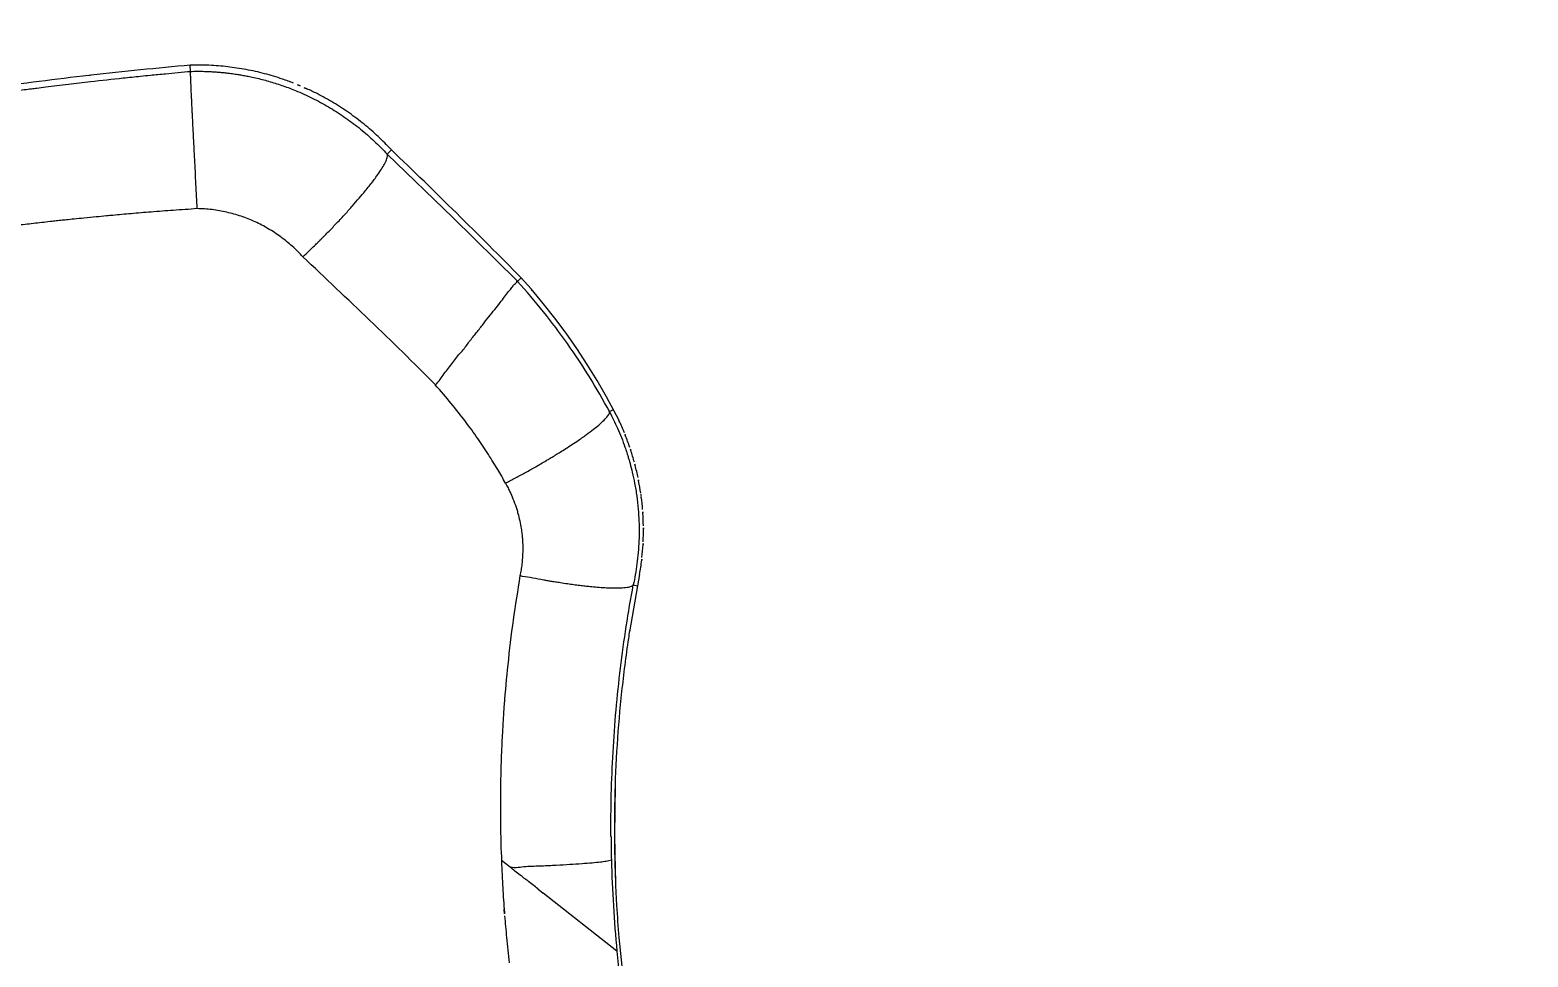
# Model space of a CAD drawing. Header units: millimetres. Extents: x 1145859089 to 1147511753, y -1047484727 to -1047247487.
# Drawn here: x 1146332881.4 to 1146333113.9, y -1047433174.3 to -1047433030.5 of the extents above; entities that cross this region are included whole.
import ezdxf
from ezdxf.xclip import XClip

# ---------------------------------------------------------------- set-up
doc = ezdxf.new("R2010")
doc.units = ezdxf.units.MM
doc.header["$LTSCALE"] = 100
doc.header["$MEASUREMENT"] = 0
doc.header["$XCLIPFRAME"] = 2
doc.linetypes.add('CENTERX2', pattern=[4, 2.5, -0.5, 0.5, -0.5])
doc.layers.get('0').update_dxf_attribs({"linetype": 'CONTINUOUS'})
for name, color, linetype in [('L-지중매입', 3, 'CENTERX2'), ('XREF', 135, 'CONTINUOUS'), ('단지배치도$0$W240910', 135, 'CONTINUOUS')]:
    doc.layers.add(name, color=color, linetype=linetype)

# ---------------------------------------------------------------- blocks, each defined once
blk = doc.blocks.new('단지배치도$0$zw$9902')
at = {"layer": '단지배치도$0$W240910', "linetype": 'ByBlock', "ltscale": 20}
for p, q in [((64217.07, -61668.27), (64216.92, -61668.29)), ((64217.22, -61668.26), (64217.07, -61668.27)), ((64232.71, -61667.65), (64232.65, -61666.69)), ((64263.22, -61680.48), (64263.87, -61679.84)), ((64263.22, -61680.48), (64273.43, -61690.3)), ((64263.22, -61680.48), (64263.22, -61680.49)), ((64273.43, -61690.3), (64283.37, -61700.17)), ((64283.37, -61700.17), (64283.35, -61700.19)), ((64283.38, -61700.21), (64283.36, -61700.19)), ((64283.4, -61700.22), (64283.38, -61700.21)), ((64283.42, -61700.23), (64283.4, -61700.22)), ((64283.43, -61700.24), (64283.42, -61700.23)), ((64283.44, -61700.25), (64283.43, -61700.24)), ((64283.44, -61700.25), (64284.02, -61699.7)), ((64283.44, -61700.25), (64283.44, -61700.25)), ((64285.54, -61701.41), (64284.02, -61699.7)), ((64287.42, -61703.64), (64285.54, -61701.41)), ((64289.24, -61705.93), (64287.42, -61703.64)), ((64290.99, -61708.28), (64289.24, -61705.93)), ((64292.67, -61710.67), (64290.99, -61708.28)), ((64294.27, -61713.12), (64292.67, -61710.67)), ((64295.81, -61715.6), (64294.27, -61713.12)), ((64270.68, -61716.3), (64270.71, -61716.27)), ((64297.27, -61718.14), (64295.81, -61715.6)), ((64299.2, -61721.82), (64297.27, -61718.14)), ((64297.71, -61720.43), (64298.34, -61720.09)), ((64287.94, -61728.01), (64287.95, -61728)), ((64302.05, -61747.45), (64300.81, -61754.61)), ((64301.42, -61747.32), (64301.41, -61747.33)), ((64301.42, -61747.32), (64302.05, -61747.45)), ((64302.39, -61745.69), (64302.05, -61747.45)), ((64298.59, -61778.26), (64298.48, -61786.19)), ((64298.48, -61786.19), (64298.68, -61794.12)), ((64280.94, -61790.02), (64280.94, -61790.05)), ((64282.31, -61791.12), (64280.94, -61790.05)), ((64286.59, -61794.49), (64287.42, -61795.14)), ((64298.87, -61804.15), (64287.43, -61795.15)), ((64299.19, -61802.03), (64300.01, -61809.92)), ((64298.87, -61804.15), (64298.88, -61804.15))]:
    blk.add_line(p, q, dxfattribs=at)
for centre, radius, start, end in [((64286.27, -62273.39), 609.06, 96.53832, 97.99802), ((64286.27, -62273.39), 609.06, 95.05069, 96.51009), ((64233.77, -61704.5), 37.82, 91.5748, 91.6993), ((64233.83, -61707.53), 40.85, 67.1621, 68.6768), ((64233.81, -61707.58), 40.9, 65.5316, 67.1617), ((64236.19, -61705.31), 37.62, 42.6142, 42.7522), ((63639.22, -62333.89), 904.42, 45.42689, 46.31728), ((63639.22, -62333.89), 904.42, 44.525, 45.42685), ((64210.08, -61767.23), 99.34, 35.2616, 42.4), ((64211.03, -61765.97), 98.59, 42.0403, 42.2408), ((64210.52, -61766.43), 99.28, 40.7006, 40.9858), ((64210.19, -61767.2), 99.23, 28.1221, 35.2817), ((64262.65, -61738.92), 40.35, 22.1274, 25.0809), ((64262.44, -61739.01), 40.58, 21.5689, 22.1301), ((64262.72, -61738.9), 40.28, 18.7062, 21.5718), ((64263.03, -61738.8), 39.96, 18.053, 18.7033), ((64263.08, -61738.78), 39.9, 15.2269, 18.0528), ((64262.97, -61738.81), 40.02, 14.5337, 15.2287), ((64262.91, -61738.83), 40.08, 11.7354, 14.5332), ((64262.88, -61738.83), 40.1, 10.978, 11.7356), ((64262.92, -61738.82), 40.06, 8.1913, 10.9785), ((64263.01, -61738.81), 39.98, 7.7174, 8.1906), ((64262.96, -61738.82), 40.02, 7.3167, 7.7174), ((64262.9, -61738.82), 40.09, 4.5561, 7.3161), ((64262.88, -61738.83), 40.11, 3.7606, 4.5565), ((64262.92, -61738.82), 40.07, 0.9375, 3.761), ((64262.97, -61738.82), 40.01, 0.26, 0.937), ((64263.09, -61738.82), 39.9, 357.4202, 0.2617), ((64262.71, -61738.8), 40.28, 353.9046, 356.7778), ((64263.04, -61738.82), 39.95, 356.7809, 357.42), ((64262.8, -61738.82), 40.19, 350.1566, 353.3581), ((64262.4, -61738.77), 40.59, 353.3517, 353.9076), ((64500.98, -61784.78), 203.03, 180.4484, 181.4729), ((64498.56, -61784.83), 200.61, 181.4749, 185.5269), ((64502.63, -61784.64), 204.69, 185.4677, 187.7771)]:
    blk.add_arc(centre, radius, start, end, dxfattribs=at)
for points, knots in [([(64217.18, -61669.22), (64218.86, -61669.03), (64221.45, -61668.75), (64224.54, -61668.43), (64226.74, -61668.21), (64229.33, -61667.96), (64231.41, -61667.77), (64232.71, -61667.65)], [0, 0, 0, 0, 5.08195, 7.807414, 9.342913, 11.70911, 15.609667, 15.609667, 15.609667, 15.609667]), ([(64233.72, -61688.95), (64233.69, -61688.33), (64233.63, -61687.06), (64233.53, -61685.15), (64233.44, -61683.21), (64233.35, -61681.53), (64233.28, -61680.1), (64233.22, -61678.93), (64233.15, -61677.57), (64233.07, -61676.05), (64233, -61674.7), (64232.95, -61673.69), (64232.92, -61673.02), (64232.89, -61672.36), (64232.85, -61671.55), (64232.8, -61670.61), (64232.76, -61669.69), (64232.74, -61669.01), (64232.71, -61668.54), (64232.71, -61668.1), (64232.68, -61667.81), (64232.71, -61667.65)], [0, 0, 0, 0, 1.869455, 3.797382, 5.747121, 7.6791, 8.856054, 10.036909, 11.211556, 12.938311, 14.589164, 15.281506, 15.957978, 16.613938, 17.244651, 18.411305, 19.420803, 20.011778, 20.453254, 20.84609, 21.319991, 21.319991, 21.319991, 21.319991]), ([(64232.71, -61667.65), (64232.88, -61667.65), (64233.3, -61667.64), (64233.94, -61667.64), (64234.57, -61667.64), (64235.17, -61667.66), (64235.75, -61667.68), (64236.36, -61667.72), (64236.98, -61667.76), (64237.59, -61667.82), (64238.18, -61667.88), (64238.71, -61667.94), (64239.19, -61668), (64239.62, -61668.06), (64240.11, -61668.14), (64240.59, -61668.22), (64241.07, -61668.3), (64241.59, -61668.4), (64242.32, -61668.55), (64243.62, -61668.85), (64245.33, -61669.32), (64247.35, -61669.98), (64248.66, -61670.49), (64249.31, -61670.76)], [0, 0, 0, 0, 0.521798, 1.262919, 1.904362, 2.432366, 3.042987, 3.654111, 4.265656, 4.907204, 5.496883, 6.034562, 6.520155, 6.95361, 7.334902, 8.002069, 8.405257, 8.794376, 9.594705, 10.660753, 12.788191, 14.908924, 17.023309, 17.023309, 17.023309, 17.023309]), ([(64248.68, -61669.48), (64248.12, -61669.26), (64246.63, -61668.71), (64244.18, -61667.98), (64241.34, -61667.34), (64238.46, -61666.91), (64235.59, -61666.68), (64233.67, -61666.66), (64232.73, -61666.69)], [0, 0, 0, 0, 1.831835, 4.742714, 7.652956, 10.56241, 13.471104, 16.297154, 16.297154, 16.297154, 16.297154]), ([(64201.65, -61671.21), (64201.88, -61671.18), (64202.39, -61671.11), (64203.27, -61670.98), (64204.35, -61670.84), (64205.58, -61670.67), (64206.81, -61670.5), (64207.9, -61670.36), (64209.01, -61670.22), (64210.33, -61670.05), (64211.96, -61669.84), (64213.71, -61669.63), (64215.45, -61669.42), (64216.6, -61669.29), (64217.18, -61669.22)], [0, 0, 0, 0, 0.686602, 1.572468, 2.657669, 3.944452, 5.293878, 6.393904, 7.244414, 8.637183, 10.390715, 12.183478, 13.905966, 15.654396, 15.654396, 15.654396, 15.654396]), ([(64249.31, -61670.76), (64250.19, -61671.13), (64251.92, -61671.93), (64254.42, -61673.31), (64256.81, -61674.86), (64259.09, -61676.58), (64261.24, -61678.45), (64262.58, -61679.8), (64263.22, -61680.49)], [0, 0, 0, 0, 2.853469, 5.703771, 8.555362, 11.40842, 14.258114, 17.099784, 17.099784, 17.099784, 17.099784]), ([(64263.81, -61679.78), (64263.17, -61679.09), (64261.82, -61677.73), (64259.66, -61675.83), (64257.33, -61674.08), (64254.89, -61672.49), (64252.68, -61671.26), (64251.28, -61670.59), (64250.75, -61670.35)], [0, 0, 0, 0, 2.818129, 5.72738, 8.637394, 11.548194, 14.459629, 16.208132, 16.208132, 16.208132, 16.208132]), ([(64252.83, -61693.8), (64252.95, -61693.69), (64253.18, -61693.46), (64253.63, -61693), (64254.38, -61692.24), (64255.23, -61691.36), (64256.06, -61690.48), (64256.68, -61689.81), (64257.27, -61689.15), (64258.01, -61688.32), (64258.86, -61687.35), (64259.72, -61686.33), (64260.41, -61685.47), (64260.95, -61684.77), (64261.51, -61684.02), (64262.05, -61683.25), (64262.51, -61682.54), (64262.83, -61681.98), (64263.04, -61681.56), (64263.22, -61681.1), (64263.33, -61680.7), (64263.22, -61680.49)], [0, 0, 0, 0, 0.485454, 0.978597, 1.932862, 3.695839, 4.638255, 5.554442, 6.440643, 7.293633, 8.889762, 10.32771, 11.285376, 12.176629, 12.996825, 14.086436, 15.00145, 15.546387, 16.008957, 16.389534, 17.08293, 17.08293, 17.08293, 17.08293]), ([(64233.72, -61688.95), (64232.48, -61689.06), (64230.1, -61689.19), (64226.68, -61689.47), (64223.55, -61689.72), (64221.24, -61689.93), (64219.44, -61690.1), (64217.94, -61690.24), (64216.27, -61690.4), (64214.73, -61690.56), (64213.53, -61690.68), (64212.68, -61690.77), (64211.95, -61690.85), (64211.06, -61690.95), (64209.92, -61691.07), (64208.62, -61691.22), (64207.33, -61691.37), (64206.04, -61691.51), (64205.18, -61691.63), (64204.75, -61691.67)], [0, 0, 0, 0, 3.727966, 7.160478, 10.29711, 13.137388, 14.121714, 15.731792, 17.632242, 19.180911, 20.377958, 21.223552, 21.745349, 22.595576, 23.897695, 25.199644, 26.501416, 27.803016, 29.104454, 29.104454, 29.104454, 29.104454]), ([(64250.13, -61696.42), (64249.62, -61695.84), (64248.51, -61694.77), (64246.72, -61693.3), (64244.78, -61692.03), (64242.72, -61690.96), (64240.56, -61690.1), (64238.32, -61689.47), (64236.04, -61689.06), (64234.49, -61688.97), (64233.72, -61688.95)], [0, 0, 0, 0, 2.306734, 4.623026, 6.939053, 9.252315, 11.569258, 13.893668, 16.218986, 18.529866, 18.529866, 18.529866, 18.529866]), ([(64250.13, -61696.42), (64250.46, -61696.1), (64251.07, -61695.53), (64251.85, -61694.77), (64252.41, -61694.22), (64252.72, -61693.92), (64252.83, -61693.81), (64252.83, -61693.8)], [0, 0, 0, 0, 1.382044, 2.485792, 3.279492, 3.745298, 3.762624, 3.762624, 3.762624, 3.762624]), ([(64270.71, -61716.27), (64267.35, -61712.88), (64260.52, -61706.23), (64253.59, -61699.69), (64250.13, -61696.42)], [0, 0, 0, 0, 14.302718, 28.595326, 28.595326, 28.595326, 28.595326]), ([(64274.68, -61711.21), (64275.12, -61710.78), (64275.79, -61709.75), (64276.93, -61708.38), (64277.98, -61707.03), (64278.97, -61705.78), (64279.88, -61704.62), (64280.7, -61703.58), (64281.42, -61702.66), (64282.02, -61701.87), (64282.57, -61701.24), (64282.88, -61700.67), (64283.42, -61700.39), (64283.36, -61700.19)], [0, 0, 0, 0, 1.848171, 3.647412, 5.365476, 6.960018, 8.441307, 9.782827, 10.941295, 11.94642, 12.773552, 13.395342, 14.032256, 14.032256, 14.032256, 14.032256]), ([(64270.71, -61716.27), (64271.25, -61715.77), (64272.02, -61714.5), (64273.43, -61712.89), (64274.2, -61711.7), (64274.68, -61711.21)], [0, 0, 0, 0, 2.215276, 4.379296, 6.430833, 6.430833, 6.430833, 6.430833]), ([(64281.59, -61731.54), (64281.2, -61730.82), (64280.33, -61729.33), (64278.9, -61727.02), (64277.24, -61724.53), (64275.32, -61721.88), (64273.13, -61719.1), (64271.53, -61717.25), (64270.68, -61716.3)], [0, 0, 0, 0, 2.446168, 5.164931, 8.160506, 11.432192, 14.973302, 18.773615, 18.773615, 18.773615, 18.773615]), ([(64287.94, -61728.01), (64288.03, -61727.96), (64288.32, -61727.78), (64288.85, -61727.47), (64289.54, -61727.04), (64290.32, -61726.56), (64291.19, -61726.01), (64292.16, -61725.38), (64292.93, -61724.86), (64293.5, -61724.47), (64293.83, -61724.23), (64294.42, -61723.81), (64295.17, -61723.25), (64296.02, -61722.56), (64296.73, -61721.93), (64297.33, -61721.3), (64297.76, -61720.73), (64297.71, -61720.43)], [0, 0, 0, 0, 0.29896, 1.02573, 1.841463, 2.737949, 3.777083, 4.935237, 6.178798, 6.595398, 7.000004, 7.392112, 8.766373, 9.817176, 10.692653, 11.584491, 12.514966, 12.514966, 12.514966, 12.514966]), ([(64297.71, -61720.43), (64298.16, -61721.27), (64299.04, -61723.08), (64299.89, -61725.24), (64300.37, -61726.68), (64300.57, -61727.3), (64300.74, -61727.86), (64300.98, -61728.72), (64301.3, -61729.95), (64301.65, -61731.63), (64301.86, -61732.86), (64301.95, -61733.53)], [0, 0, 0, 0, 2.881319, 6.031147, 6.947928, 7.421278, 8.001605, 8.688921, 10.100092, 11.819439, 13.847041, 13.847041, 13.847041, 13.847041]), ([(64281.59, -61731.54), (64282.1, -61731.27), (64283.14, -61730.72), (64284.7, -61729.87), (64286.29, -61728.98), (64287.37, -61728.35), (64287.92, -61728.02), (64287.95, -61728)], [0, 0, 0, 0, 1.726952, 3.518078, 5.346979, 7.18218, 7.278058, 7.278058, 7.278058, 7.278058]), ([(64281.59, -61731.54), (64281.66, -61731.67), (64281.86, -61732.03), (64282.21, -61732.72), (64282.66, -61733.73), (64283.04, -61734.72), (64283.33, -61735.59), (64283.67, -61736.78), (64283.95, -61738.05), (64284.13, -61739.37), (64284.2, -61740.11), (64284.24, -61740.74), (64284.25, -61741.26), (64284.26, -61741.76), (64284.25, -61742.22), (64284.24, -61742.69), (64284.21, -61743.14), (64284.17, -61743.6), (64284.11, -61744.22), (64284.01, -61744.98), (64283.89, -61745.58), (64283.83, -61745.88)], [0, 0, 0, 0, 0.447889, 1.227569, 2.33458, 3.761479, 4.417731, 5.072633, 7.479468, 8.321554, 9.059096, 9.691757, 10.219254, 10.641465, 11.188179, 11.598801, 12.056191, 12.53337, 12.98429, 13.920151, 14.827012, 14.827012, 14.827012, 14.827012]), ([(64301.95, -61733.53), (64302.04, -61734.21), (64302.19, -61735.51), (64302.3, -61737.34), (64302.33, -61738.97), (64302.3, -61740.59), (64302.19, -61742.27), (64302, -61744.03), (64301.74, -61745.71), (64301.53, -61746.8), (64301.41, -61747.33)], [0, 0, 0, 0, 2.059288, 3.899753, 5.5213, 6.923845, 8.779453, 10.55639, 12.254625, 13.874128, 13.874128, 13.874128, 13.874128]), ([(64283.83, -61745.88), (64283.47, -61748.17), (64282.71, -61752.77), (64281.93, -61759.43), (64281.48, -61764.32), (64281.28, -61767.17), (64281.21, -61768.25), (64281.15, -61769.2), (64281.09, -61770.38), (64281.03, -61771.27), (64281.02, -61771.77)], [0, 0, 0, 0, 6.970844, 13.960153, 20.130537, 21.704696, 22.517268, 23.38058, 24.5609, 26.059001, 26.059001, 26.059001, 26.059001]), ([(64290.11, -61747.01), (64289.85, -61746.94), (64289.35, -61746.9), (64288.67, -61746.78), (64288.06, -61746.68), (64287.54, -61746.59), (64286.67, -61746.43), (64285.45, -61746.15), (64284.33, -61746.09), (64283.83, -61745.88)], [0, 0, 0, 0, 0.785509, 1.485574, 2.097317, 2.619131, 3.08624, 4.748278, 6.376057, 6.376057, 6.376057, 6.376057]), ([(64301.41, -61747.33), (64301.35, -61747.44), (64301.02, -61747.63), (64300.35, -61747.76), (64299.33, -61747.84), (64298.18, -61747.84), (64296.97, -61747.79), (64295.84, -61747.71), (64294.82, -61747.61), (64293.92, -61747.52), (64293.08, -61747.42), (64292.16, -61747.31), (64291.17, -61747.15), (64290.46, -61747.1), (64290.11, -61747.01)], [0, 0, 0, 0, 0.386577, 1.061927, 2.075916, 3.430424, 4.511722, 5.705098, 6.82224, 7.590985, 8.436215, 9.358547, 10.356819, 11.46101, 11.46101, 11.46101, 11.46101]), ([(64297.95, -61786.37), (64297.94, -61784.18), (64297.97, -61779.81), (64298.24, -61773.26), (64298.71, -61766.73), (64299.4, -61760.22), (64300.29, -61753.75), (64301.02, -61749.46), (64301.42, -61747.32)], [0, 0, 0, 0, 6.553541, 13.107395, 19.657698, 26.199822, 32.731156, 39.253913, 39.253913, 39.253913, 39.253913]), ([(64300.84, -61754.39), (64300.78, -61754.8), (64300.3, -61757.96), (64299.55, -61763.87), (64298.84, -61772.15), (64298.47, -61780.44), (64298.45, -61788.75), (64298.74, -61795.95), (64299.03, -61800.37), (64299.19, -61802.03)], [0, 0, 0, 0, 1.268591, 9.572434, 17.876043, 26.179379, 34.482432, 42.785216, 47.783932, 47.783932, 47.783932, 47.783932]), ([(64281.02, -61771.77), (64281, -61772.19), (64280.95, -61773.09), (64280.9, -61774.51), (64280.85, -61776.1), (64280.81, -61777.86), (64280.79, -61779.68), (64280.78, -61781.25), (64280.78, -61782.46), (64280.79, -61783.28), (64280.79, -61783.89), (64280.8, -61784.44), (64280.8, -61784.91), (64280.82, -61785.56), (64280.82, -61786.31), (64280.87, -61786.95), (64280.85, -61787.29)], [0, 0, 0, 0, 1.265254, 2.693625, 4.284414, 6.036974, 7.976404, 9.718938, 10.766561, 11.591929, 12.194976, 12.575584, 13.246166, 13.62651, 14.499451, 15.521988, 15.521988, 15.521988, 15.521988]), ([(64280.85, -61787.29), (64280.83, -61787.74), (64280.88, -61788.65), (64280.99, -61789.56), (64280.94, -61790.02)], [0, 0, 0, 0, 1.361949, 2.732032, 2.732032, 2.732032, 2.732032]), ([(64280.94, -61790.05), (64280.95, -61790.2), (64280.97, -61790.76), (64281.03, -61792.03), (64281.15, -61794.4), (64281.28, -61796.36), (64281.37, -61797.62)], [0, 0, 0, 0, 0.462729, 1.684278, 3.813673, 7.586353, 7.586353, 7.586353, 7.586353]), ([(64287.2, -61790.94), (64286.38, -61790.98), (64284.76, -61790.95), (64283.11, -61791.28), (64282.31, -61791.12)], [0, 0, 0, 0, 2.444196, 4.888729, 4.888729, 4.888729, 4.888729]), ([(64286.59, -61794.49), (64286.11, -61794.03), (64285.14, -61793.37), (64283.98, -61792.43), (64283.07, -61791.72), (64282.56, -61791.32), (64282.31, -61791.12)], [0, 0, 0, 0, 1.999883, 3.490576, 4.503334, 5.445999, 5.445999, 5.445999, 5.445999]), ([(64298.02, -61790), (64297.78, -61790.13), (64297.18, -61790.22), (64296.2, -61790.36), (64294.94, -61790.48), (64293.36, -61790.6), (64291.5, -61790.72), (64289.42, -61790.84), (64287.95, -61790.91), (64287.2, -61790.94)], [0, 0, 0, 0, 0.826395, 1.745737, 3.011497, 4.60525, 6.488135, 8.602852, 10.877877, 10.877877, 10.877877, 10.877877]), ([(64281.37, -61797.62), (64281.39, -61797.84), (64281.4, -61798.18), (64281.44, -61798.52), (64281.45, -61798.63)], [0, 0, 0, 0, 0.674098, 1.017934, 1.017934, 1.017934, 1.017934]), ([(64281.44, -61798.64), (64281.54, -61799.76), (64281.74, -61802.19), (64282, -61804.62), (64282.15, -61805.93)], [0, 0, 0, 0, 3.379338, 7.331471, 7.331471, 7.331471, 7.331471])]:
    blk.add_open_spline(points, degree=3, knots=knots, dxfattribs=at)
blk = doc.blocks.new('단지배치도')
blk.add_blockref('단지배치도$0$zw$9902', (141034.19, 142437.16))

msp = doc.modelspace()

# ---------------------------------------------------------------- linework, layer by layer
at = {"layer": 'L-지중매입', "ltscale": 2}
msp.add_arc((1146292364.149594, -1047402174.186541, 0), 45716.750817, 303.4822833292, 333.0437788935, dxfattribs=at)

# ---------------------------------------------------------------- block references
at = {"layer": 'XREF'}
ref = msp.add_blockref('단지배치도', (1146127639.433663, -1047513806.462535), dxfattribs=at)
XClip(ref).set_block_clipping_path([(72982.4064819524, 34919.7593965298), (360382.4067475507, 255319.7593436697)])

doc.saveas('drawing.dxf')
